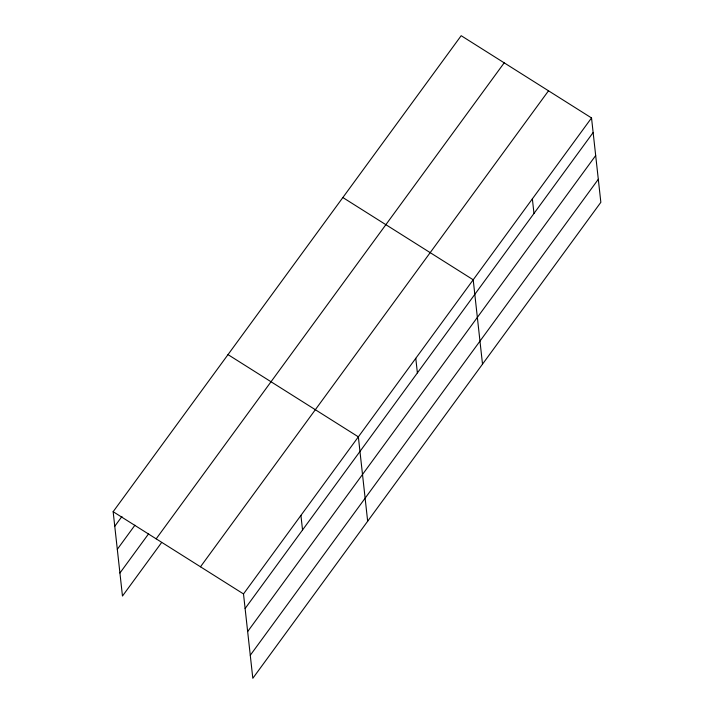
<?xml version="1.0" encoding="UTF-8"?>
<svg xmlns="http://www.w3.org/2000/svg" width="714" height="714" viewBox="0 0 714 714"><rect width="100%" height="100%" fill="white"/><g stroke="black" fill="none" stroke-linecap="round" stroke-linejoin="round"><path stroke-width="1.07" d="M161.623 542.515L122.469 596.056L113.151 511.697L461.182 35.7L591.531 117.944L600.849 202.303L252.818 678.3L243.501 593.932L591.531 117.944M114.767 526.28L121.942 516.463M117.31 549.307L134.928 525.209M119.925 573.03L148.637 533.76M156.17 538.838L504.2 62.841M200.491 566.791L548.513 90.803M245.116 608.524L593.147 132.527M247.66 631.551L595.681 155.554M250.275 655.274L598.305 179.276M342.854 197.537L473.204 279.781L482.512 364.14M228.007 354.617L358.357 436.852L367.665 521.22M113.151 511.697L243.501 593.932M532.367 198.858L533.974 213.441M415.78 358.321L417.387 372.904M300.924 515.392L302.54 529.984"/></g></svg>
